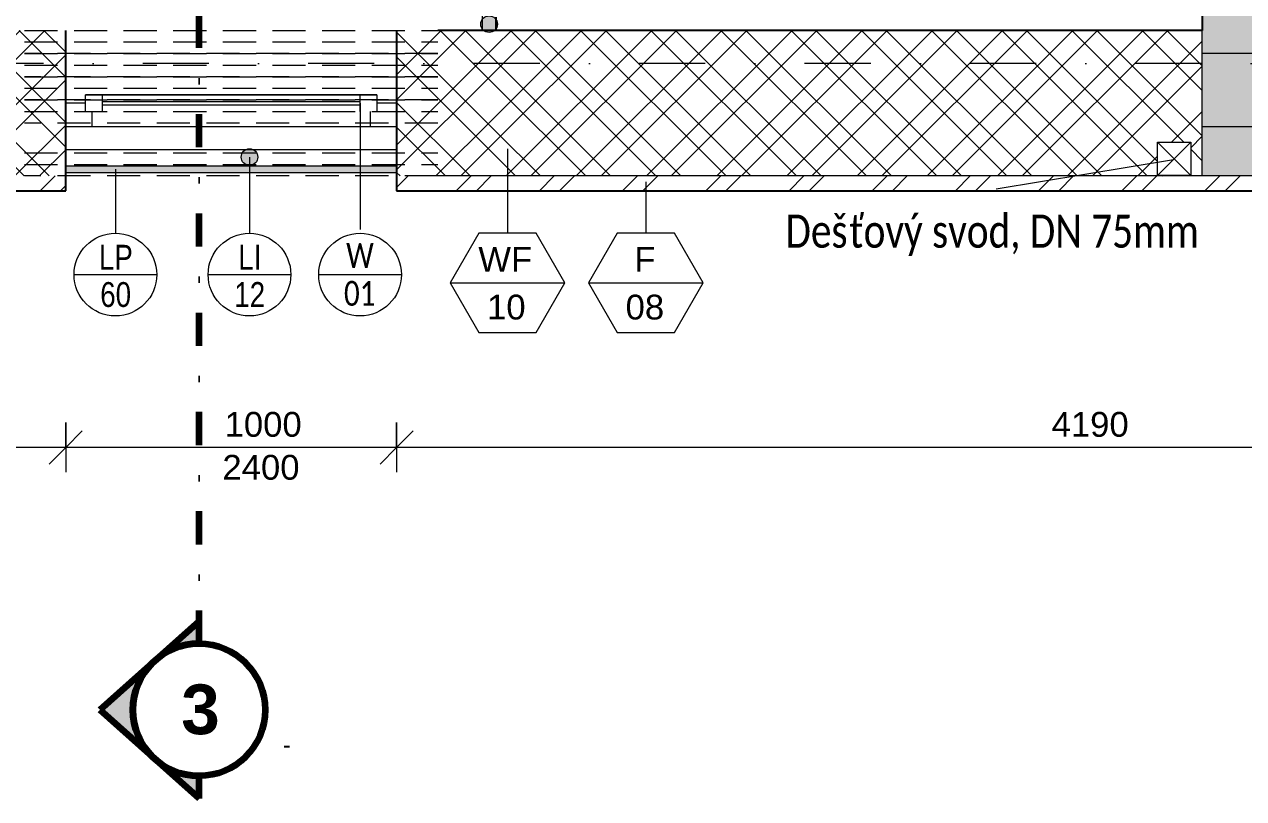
# Model space of a CAD drawing. Header units: millimetres. Extents: x -47276 to -6007, y -7799 to 11180.
# Drawn here: x -36260 to -32575, y -7624 to -5284 of the extents above; entities that cross this region are included whole.
import ezdxf

# ---------------------------------------------------------------- set-up
doc = ezdxf.new("R2010")
doc.units = ezdxf.units.MM
for name, pattern in [('HA_Dash_3mm-S1mm', [150, 100, -50]), ('HA_DashDot_10mm-S3mm', [500, 200, -150, 0, -150]), ('HA_DashDot_4mm-S1mm', [200, 100, -50, 0, -50]), ('HA_DashDot_6mm-S2mm', [300, 100, -100, 0, -100])]:
    doc.linetypes.add(name, pattern=pattern)
for name, color, linetype, lineweight in [('A-____-____-DIMS', 9, 'Continuous', 5), ('A-____-____-DIMS-50', 9, 'Continuous', 5), ('A-AREA-____-OTLN', 9, 'Continuous', 25), ('A-FLOR-____-OTLN', 9, 'Continuous', 9), ('A-FLOR-HRAL-IDEN', 9, 'Continuous', 9), ('A-FLOR-HRAL-OTLN', 9, 'Continuous', 9), ('A-GENM-____-HDLN', 9, 'HA_Dash_3mm-S1mm', 9), ('A-GENM-____-IDEN', 9, 'Continuous', 9), ('A-GENM-____-OTLN', 9, 'Continuous', 9), ('A-GLAZ-____-IDEN', 9, 'Continuous', 9), ('A-GLAZ-____-MCUT', 9, 'Continuous', 5), ('A-GLAZ-____-OTLN', 9, 'Continuous', 5), ('A-WALL-____-IDEN', 9, 'Continuous', 9), ('A-WALL-____-MCUT', 9, 'Continuous', 9), ('A-WALL-____-PATT', 9, 'Continuous', 25), ('G-____-____-SYMB', 9, 'HA_DashDot_4mm-S1mm', 9), ('G-____-____-TEXT', 9, 'Continuous', 5), ('I-WALL-____-MCUT', 9, 'Continuous', 25), ('M-HVAC-DUCT-OTLN', 9, 'Continuous', 9), ('S-GRID-____-OTLN', 9, 'Continuous', 5)]:
    doc.layers.add(name, color=color, linetype=linetype, lineweight=lineweight)
doc.styles.add('Arial_1', font='arial.ttf', dxfattribs={"height": 75})
doc.styles.add('Arial_2', font='arial.ttf', dxfattribs={"width": 0.8, "height": 75})
doc.styles.add('Arial_3', font='arial.ttf', dxfattribs={"height": 50})
doc.styles.add('Arial_B_1', font='arialbd.ttf', dxfattribs={"height": 150})
doc.styles.add('Calibri', font='calibri.ttf', dxfattribs={"width": 0.8, "height": 75})
doc.styles.add('Calibri_1', font='calibri.ttf', dxfattribs={"width": 0.8, "height": 100})
doc.dimstyles.new('Inner_Dimensions', dxfattribs={"dimscale": 304.8, "dimtxt": 76.519455, "dimasz": 0.328084, "dimexe": 0.246063, "dimexo": 0.0625, "dimgap": 0.032808, "dimtad": 1, "dimdec": 0, "dimzin": 0, "dimdsep": 46, "dimtxsty": 'Arial_1', "dimblk1": 'OBLIQUE', "dimblk2": 'OBLIQUE', "dimsah": 1, "dimcen": 0.09, "dimdle": 0.246063, "dimazin": 0, "dimtfac": 1, "dimtdec": 4, "dimtix": 1, "dimtmove": 0, "dimatfit": 3, "dimfxl": 0.246063, "dimfxlon": 1, "dimtvp": 1, "dimtolj": 1, "dimtzin": 0, "dimlwd": 9, "dimlwe": 9, "dimarcsym": 2})
doc.dimstyles.new('Inner_Dimensions_2', dxfattribs={"dimscale": 304.8, "dimtxt": 76.519455, "dimasz": 0.328084, "dimexe": 0.246063, "dimexo": 0.0625, "dimgap": 0.032808, "dimtad": 1, "dimdec": 0, "dimzin": 0, "dimdsep": 46, "dimtxsty": 'Arial_1', "dimblk1": 'OBLIQUE', "dimblk2": 'OBLIQUE', "dimsah": 1, "dimcen": 0.09, "dimdle": 0.246063, "dimazin": 0, "dimtfac": 1, "dimtdec": 4, "dimtix": 1, "dimtmove": 2, "dimatfit": 3, "dimfxl": 0.246063, "dimfxlon": 1, "dimtvp": 1, "dimtolj": 1, "dimtzin": 0, "dimlwd": 9, "dimlwe": 9, "dimarcsym": 2})
pattern_1 = [(0, (0, 0), (58.594, 33.829), [39.062, -78.125]), (120, (0, 0), (-58.593773, 33.829393), [39.062, -78.125]), (60, (0, 0), (0.000227, 67.658393), [0, -78.125, 39.062, 0])]
pattern_2 = [(45, (0, 0), (-106.066, 106.066), []), (45, (75, 0), (-106.066, 106.066), []), (315, (0, 0), (106.066, 106.066), []), (315, (75, 0), (106.066, 106.066), [])]

# ---------------------------------------------------------------- blocks, each defined once
blk = doc.blocks.new('HA_WD_SinglePanel - 1000x2400-1662822-DPS_3NP-C')
at = {"layer": 'A-GLAZ-____-MCUT'}
for p, q in [((-420, 70), (-500, 70)), ((-420, 25), (-420, 70)), ((500, 70), (420, 70)), ((420, 70), (420, 25)), ((-500, 0), (-440, 0)), ((-440, -25), (-440, 25)), ((-390, 25), (-390, -25)), ((390, 5), (-390, 5)), ((390, -25), (390, 25)), ((440, 25), (440, -25)), ((440, 0), (500, 0)), ((-390, -25), (-440, -25)), ((390, -5), (-390, -5)), ((440, -25), (390, -25))]:
    blk.add_line(p, q, dxfattribs=at)
at = {"layer": 'A-GLAZ-____-OTLN'}
for p, q in [((420, 70), (-420, 70)), ((-440, -25), (-440, 25)), ((440, 25), (440, -25)), ((-440, -25), (440, -25)), ((390, -25), (-390, -25))]:
    blk.add_line(p, q, dxfattribs=at)
blk = doc.blocks.new('Railing - Railing-1637265-DPS_3NP-C')
at = {"layer": 'A-FLOR-HRAL-OTLN'}
blk.add_hatch(color=256, dxfattribs=at).paths.add_polyline_path([(-35134.9, -5731.8), (-35134.9, -5711.8), (-36134.9, -5711.8), (-36134.9, -5731.8)])
for p, q in [((-35134.9, -5711.8), (-36134.9, -5711.8)), ((-36134.9, -5731.8), (-35134.9, -5731.8))]:
    blk.add_line(p, q, dxfattribs=at)
blk = doc.blocks.new('TB_Porotherm KP7_1250mm - TB_Porotherm KP7_1250mm-1864450-DPS_3NP-C')
at = {"layer": 'A-GENM-____-HDLN'}
for p, q in [((-625, 35), (625, 35)), ((-625, 0), (625, 0)), ((625, -35), (-625, -35))]:
    blk.add_line(p, q, dxfattribs=at)
blk = doc.blocks.new('DIMBLOCK81-DPS_3NP-C')
at = {"layer": 'A-____-____-DIMS-50', "lineweight": 9}
for p, q in [((-35134.9, -6487.4), (-35134.9, -6637.4)), ((-35134.9, -6562.4), (-35134.9, -6487.4)), ((-35134.9, -6562.4), (-35084.9, -6512.4)), ((-30944.9, -6637.4), (-30944.9, -6487.4)), ((-30944.9, -6562.4), (-30894.9, -6512.4)), ((-35134.9, -6562.4), (-35184.9, -6612.4)), ((-30944.9, -6562.4), (-35134.9, -6562.4)), ((-30944.9, -6562.4), (-30994.9, -6612.4)), ((-30944.9, -6562.4), (-30944.9, -6637.4))]:
    blk.add_line(p, q, dxfattribs=at)
at = {"layer": 'A-____-____-DIMS-50', "color": 0, "lineweight": 9, "insert": (-33155.3, -6455), "char_height": 75, "width": 276.883, "attachment_point": 1, "line_spacing_factor": 0.941778, "style": 'Arial_1'}
blk.add_mtext('4190', dxfattribs=at)
blk = doc.blocks.new('_Oblique')
at = {"color": 0, "linetype": 'ByBlock', "lineweight": -2}
blk.add_line((-0.5, -0.5), (0.5, 0.5), dxfattribs=at)
blk = doc.blocks.new('DIMBLOCK82-DPS_3NP-C')
at = {"layer": 'A-____-____-DIMS-50', "lineweight": 9}
for p, q in [((-36134.9, -6487.4), (-36134.9, -6637.4)), ((-36134.9, -6562.4), (-36134.9, -6487.4)), ((-36134.9, -6562.4), (-36084.9, -6512.4)), ((-35134.9, -6487.4), (-35134.9, -6637.4)), ((-35134.9, -6562.4), (-35134.9, -6487.4)), ((-35134.9, -6562.4), (-35084.9, -6512.4)), ((-36134.9, -6562.4), (-36184.9, -6612.4)), ((-35134.9, -6562.4), (-36134.9, -6562.4)), ((-35134.9, -6562.4), (-35184.9, -6612.4))]:
    blk.add_line(p, q, dxfattribs=at)
at = {"layer": 'A-____-____-DIMS-50', "color": 0, "lineweight": 9, "insert": (-35654.8, -6455), "char_height": 75, "width": 276.883, "attachment_point": 1, "line_spacing_factor": 0.941778, "style": 'Arial_1'}
blk.add_mtext('1000', dxfattribs=at)
blk = doc.blocks.new('DIMBLOCK83-DPS_3NP-C')
at = {"layer": 'A-____-____-DIMS-50', "lineweight": 9}
for p, q in [((-41613.9, -6487.4), (-41613.9, -6637.4)), ((-41613.9, -6562.4), (-41613.9, -6487.4)), ((-41613.9, -6562.4), (-41563.9, -6512.4)), ((-36134.9, -6487.4), (-36134.9, -6637.4)), ((-36134.9, -6562.4), (-36134.9, -6487.4)), ((-36134.9, -6562.4), (-36084.9, -6512.4)), ((-41613.9, -6562.4), (-41663.9, -6612.4)), ((-36134.9, -6562.4), (-41613.9, -6562.4)), ((-36134.9, -6562.4), (-36184.9, -6612.4))]:
    blk.add_line(p, q, dxfattribs=at)
at = {"layer": 'A-____-____-DIMS-50', "color": 0, "lineweight": 9, "insert": (-38989.8, -6455), "char_height": 75, "width": 276.883, "attachment_point": 1, "line_spacing_factor": 0.941778, "style": 'Arial_1'}
blk.add_mtext('5479', dxfattribs=at)
blk = doc.blocks.new('Section - With Sheet Number-366786-DPS_3NP-C')
at = {"layer": 'G-____-____-SYMB', "linetype": 'Continuous', "lineweight": 5}
h = blk.add_hatch(color=256, dxfattribs=at)
edge = h.paths.add_edge_path()
edge.add_line((1.367, 0), (0, 0))
edge.add_arc((-4, 0), 4, 0, 180)
edge.add_line((-8, 0), (-9.367, 0))
edge.add_line((-9.367, 0), (-4, 6))
edge.add_line((-4, 6), (1.367, 0))
at = {"layer": 'G-____-____-SYMB', "linetype": 'Continuous', "lineweight": 100}
for p, q in [((-4, 6), (-9.367, 0)), ((1.367, 0), (-4, 6)), ((-9.367, 0), (-8, 0)), ((0, 0), (1.367, 0))]:
    blk.add_line(p, q, dxfattribs=at)
blk.add_circle((-4, 0), 4, dxfattribs=at)
blk.add_arc((-4, 0), 4, 0, 180, dxfattribs=at)
blk = doc.blocks.new('HA_TAG_WD - Type Mark-1521999-DPS_3NP-C')
at = {"layer": 'A-GLAZ-____-IDEN'}
blk.add_line((-2.5, 0), (2.5, 0), dxfattribs=at)
blk.add_circle((0, 0), 2.5, dxfattribs=at)
blk = doc.blocks.new('HA_TAG_GM_Products - Generic-588599-DPS_3NP-C')
at = {"layer": 'A-GENM-____-IDEN'}
blk.add_line((-2.5, 0), (2.5, 0), dxfattribs=at)
blk.add_circle((0, 0), 2.5, dxfattribs=at)
blk = doc.blocks.new('HA_TAG_WA_Partitions - Group _ Type Mark-556634-DPS_3NP-C')
at = {"layer": 'A-WALL-____-IDEN'}
for p, q in [((-1.732, 3), (-3.464, 0)), ((1.732, 3), (-1.732, 3)), ((3.464, 0), (1.732, 3)), ((-3.464, 0), (3.464, 0)), ((-3.464, 0), (-1.732, -3)), ((1.732, -3), (3.464, 0)), ((-1.732, -3), (1.732, -3))]:
    blk.add_line(p, q, dxfattribs=at)
blk = doc.blocks.new('HA_TAG_GM_Railings - Generic-2009701-DPS_3NP-C')
at = {"layer": 'A-FLOR-HRAL-IDEN'}
blk.add_line((-2.5, 0), (2.5, 0), dxfattribs=at)
blk.add_circle((0, 0), 2.5, dxfattribs=at)

msp = doc.modelspace()

# ---------------------------------------------------------------- hatches: boundary and pattern name
at = {"layer": 'A-GENM-____-IDEN'}
h = msp.add_hatch(color=256, dxfattribs=at)
edge = h.paths.add_edge_path()
edge.add_arc((-34855.4, -5283), 25, 0, 360)
h = msp.add_hatch(color=256, dxfattribs=at)
edge = h.paths.add_edge_path()
edge.add_arc((-35579.6, -5684.7), 25, 0, 360)
at = {"layer": 'A-WALL-____-PATT', "lineweight": 9}
h = msp.add_hatch(color=256, dxfattribs=at)
h.paths.add_polyline_path([(-32449.9, -5371.8), (-32449.9, -2226.8), (-32699.9, -2226.8), (-32699.9, -5371.8)])
h.paths.add_polyline_path([(-32449.9, -1226.8), (-32449.9, 1738.2), (-32699.9, 1738.2), (-32699.9, -1226.8)])
at = {"layer": 'A-WALL-____-PATT', "lineweight": 5}
h = msp.add_hatch(dxfattribs=at)
h.set_pattern_fill('FP_3', color=256, style=0, pattern_type=2)
h.set_pattern_definition(pattern_2)
h.paths.add_polyline_path([(-34834.9, -5741.8), (-34834.9, -5301.8), (-35134.9, -5301.8), (-35134.9, -5741.8)])
h.paths.add_polyline_path([(-36134.9, -5741.8), (-36134.9, -5301.8), (-37030.3, -5301.8), (-37030.3, -5306.8), (-37149.9, -5306.8), (-37149.9, -5741.8), (-37114.5, -5741.8)])
h = msp.add_hatch(dxfattribs=at)
h.set_pattern_fill('FP_3', color=256, style=0, pattern_type=2)
h.set_pattern_definition(pattern_2)
h.paths.add_polyline_path([(-32734.9, -5741.8), (-32699.9, -5741.8), (-32699.9, -5301.8), (-34834.9, -5301.8), (-34834.9, -5741.8), (-32834.9, -5741.8)])
h.paths.add_polyline_path([(-32734.9, -5740.1), (-32834.9, -5740.1), (-32834.9, -5640.1), (-32734.9, -5640.1)])
h = msp.add_hatch(dxfattribs=at)
h.set_pattern_fill('FP_2', color=256, style=0, pattern_type=2)
h.set_pattern_definition(pattern_1)
h.paths.add_polyline_path([(-22994.9, -5591.8), (-22994.9, -5371.8), (-24455, -5371.8), (-24455, -5591.8), (-24237, -5591.8)])
h.paths.add_polyline_path([(-25497, -5591.8), (-25497, -5371.8), (-26613.9, -5371.8), (-26613.9, -5487.7), (-26663.9, -5487.7), (-26663.9, -5537.6), (-26665, -5537.6), (-26665, -5591.8), (-25846.7, -5591.8)])
h.paths.add_polyline_path([(-27858.8, -5591.8), (-27604.9, -5591.8), (-27604.9, -5537.6), (-27605.9, -5537.2), (-27605.9, -5487.7), (-27655.9, -5487.7), (-27655.9, -5371.8), (-28863.9, -5371.8), (-28863.9, -5591.8), (-28261.2, -5591.8)])
h.paths.add_polyline_path([(-29905.9, -5591.8), (-29905.9, -5371.8), (-30944.9, -5371.8), (-30944.9, -5591.8), (-30675.8, -5591.8)])
h.paths.add_polyline_path([(-32285.5, -5591.8), (-31824.9, -5591.8), (-31824.9, -5371.8), (-32699.9, -5371.8), (-32699.9, -5591.8)])
h = msp.add_hatch(dxfattribs=at)
h.set_pattern_fill('FP_2', color=256, style=0, pattern_type=2)
h.set_pattern_definition(pattern_1)
h.paths.add_polyline_path([(-22994.9, -5741.8), (-22994.9, -5591.8), (-24455, -5591.8), (-24455, -5659.2), (-25497, -5659.2), (-25497, -5591.8), (-26665, -5591.8), (-26665, -5741.8), (-24124.9, -5741.8)])
h.paths.add_polyline_path([(-27604.9, -5741.8), (-27604.9, -5591.8), (-28863.9, -5591.8), (-28863.9, -5659.2), (-29905.9, -5659.2), (-29905.9, -5591.8), (-30944.9, -5591.8), (-30944.9, -5659.2), (-31824.9, -5659.2), (-31824.9, -5591.8), (-32699.9, -5591.8), (-32699.9, -5741.8), (-27858.8, -5741.8)])
h.paths.add_polyline_path([(-24224.9, -5740.1), (-24224.9, -5640.1), (-24124.9, -5640.1), (-24124.9, -5740.1)])
h.paths.add_polyline_path([(-30284.4, -5740.1), (-30384.4, -5740.1), (-30384.4, -5640.1), (-30284.4, -5640.1), (-30284.4, -5662.9)])
h = msp.add_hatch(dxfattribs=at)
h.set_pattern_fill('FP_5', color=256, style=0, pattern_type=2)
h.set_pattern_definition([(45, (0, 0), (-125.7236, 125.7236), []), (45, (0, 190.5), (-125.7236, 125.7236), [])])
h.paths.add_polyline_path([(-22949.9, -5786.8), (-22949.9, -5741.8), (-26665, -5741.8), (-26665, -5786.8), (-24237, -5786.8)])
h.paths.add_polyline_path([(-27858.8, -5786.8), (-27604.9, -5786.8), (-27604.9, -5741.8), (-35134.9, -5741.8), (-35134.9, -5786.8), (-28261.2, -5786.8)])
h.paths.add_polyline_path([(-36134.9, -5786.8), (-36134.9, -5741.8), (-45274.9, -5741.8), (-45274.9, -5786.8), (-37114.5, -5786.8)])

# ---------------------------------------------------------------- linework, layer by layer
at = {"layer": 'A-AREA-____-OTLN'}
msp.add_line((-34834.9, -5261.8), (-34834.9, -5301.8), dxfattribs=at)
at = {"layer": 'A-FLOR-____-OTLN'}
for p, q in [((-34874.9, -5301.8), (-34874.9, -3261.8)), ((-36134.9, -5661.8), (-35134.9, -5661.8))]:
    msp.add_line(p, q, dxfattribs=at)
at = {"layer": 'A-FLOR-HRAL-IDEN'}
msp.add_line((-35984.9, -5721.4), (-35984.9, -5915), dxfattribs=at)
at = {"layer": 'A-GENM-____-IDEN'}
msp.add_line((-35579.6, -5684.7), (-35579.6, -5915), dxfattribs=at)
for centre in [(-34855.4, -5283), (-35579.6, -5684.7)]:
    msp.add_circle(centre, 25, dxfattribs=at)
at = {"layer": 'A-GLAZ-____-IDEN'}
msp.add_line((-35245.4, -5521.8), (-35245.4, -5904), dxfattribs=at)
at = {"layer": 'A-WALL-____-IDEN'}
for p, q in [((-34800, -5660.1), (-34800, -5915)), ((-34381.3, -5759.4), (-34381.3, -5915))]:
    msp.add_line(p, q, dxfattribs=at)
at = {"layer": 'A-WALL-____-MCUT', "lineweight": 25}
for p, q in [((-36134.9, -5786.8), (-36134.9, -5301.8)), ((-35134.9, -5301.8), (-35134.9, -5786.8)), ((-32699.9, -5301.8), (-35009.9, -5301.8)), ((-32699.9, -5284.3), (-32699.9, -5301.8)), ((-45319.9, -5786.8), (-36134.9, -5786.8)), ((-35134.9, -5786.8), (-27604.9, -5786.8))]:
    msp.add_line(p, q, dxfattribs=at)
at = {"layer": 'A-WALL-____-MCUT'}
for p, q in [((-32699.9, -5741.8), (-32699.9, -5301.8)), ((-31824.9, -5371.8), (-32699.9, -5371.8)), ((-32699.9, -5591.8), (-31824.9, -5591.8)), ((-27604.9, -5741.8), (-35009.9, -5741.8))]:
    msp.add_line(p, q, dxfattribs=at)
at = {"layer": 'G-____-____-SYMB', "linetype": 'HA_DashDot_6mm-S2mm', "lineweight": 100}
msp.add_line((-35731.9, -7155.3), (-35731.9, -4935.5), dxfattribs=at)
at = {"layer": 'G-____-____-TEXT', "color": 10, "lineweight": 9}
msp.add_line((-32786.5, -5692.6), (-33323.1, -5781.5), dxfattribs=at)
at = {"layer": 'I-WALL-____-MCUT'}
msp.add_line((-32699.9, -3261.8), (-32699.9, -5284.3), dxfattribs=at)
at = {"layer": 'M-HVAC-DUCT-OTLN', "lineweight": 5}
for p, q in [((-32734.9, -5740.1), (-32834.9, -5640.1)), ((-32734.9, -5640.1), (-32834.9, -5740.1)), ((-32834.9, -5640.1), (-32734.9, -5640.1)), ((-32834.9, -5740.1), (-32834.9, -5640.1)), ((-32734.9, -5640.1), (-32734.9, -5740.1)), ((-32734.9, -5740.1), (-32834.9, -5740.1))]:
    msp.add_line(p, q, dxfattribs=at)
at = {"layer": 'S-GRID-____-OTLN', "linetype": 'HA_DashDot_10mm-S3mm', "lineweight": 9}
msp.add_line((-22199.7, -5401.8), (-45676.5, -5401.8), dxfattribs=at)

# ---------------------------------------------------------------- block references
at = {"layer": 'A-FLOR-HRAL-IDEN', "xscale": 49.99999999999998, "yscale": 49.99999999999998, "zscale": 49.99999999999998}
msp.add_blockref('HA_TAG_GM_Railings - Generic-2009701-DPS_3NP-C', (-35984.9, -6040), dxfattribs=at)
at = {"layer": 'A-FLOR-HRAL-OTLN'}
msp.add_blockref('Railing - Railing-1637265-DPS_3NP-C', (0, 0), dxfattribs=at)
at = {"layer": 'A-GENM-____-IDEN', "xscale": 49.99999999999998, "yscale": 49.99999999999998, "zscale": 49.99999999999998}
msp.add_blockref('HA_TAG_GM_Products - Generic-588599-DPS_3NP-C', (-35579.6, -6040), dxfattribs=at)
at = {"layer": 'A-GENM-____-OTLN'}
for p in [(-35634.9, -5336.8), (-35634.9, -5406.8), (-35634.9, -5476.8), (-35634.9, -5546.8), (-35634.9, -5706.8)]:
    msp.add_blockref('TB_Porotherm KP7_1250mm - TB_Porotherm KP7_1250mm-1864450-DPS_3NP-C', p, dxfattribs=at)
at = {"layer": 'A-GLAZ-____-IDEN', "xscale": 49.99999999999998, "yscale": 49.99999999999998, "zscale": 49.99999999999998}
msp.add_blockref('HA_TAG_WD - Type Mark-1521999-DPS_3NP-C', (-35245.4, -6040), dxfattribs=at)
at = {"layer": 'A-GLAZ-____-OTLN', "rotation": 180}
msp.add_blockref('HA_WD_SinglePanel - 1000x2400-1662822-DPS_3NP-C', (-35634.9, -5521.8), dxfattribs=at)
at = {"layer": 'A-WALL-____-IDEN', "xscale": 49.99999999999998, "yscale": 49.99999999999998, "zscale": 49.99999999999998}
for p in [(-34800, -6065), (-34381.3, -6065)]:
    msp.add_blockref('HA_TAG_WA_Partitions - Group _ Type Mark-556634-DPS_3NP-C', p, dxfattribs=at)
at = {"layer": 'G-____-____-SYMB', "linetype": 'Continuous', "lineweight": 100, "xscale": 49.99999999999998, "yscale": 49.99999999999998, "zscale": 49.99999999999998, "rotation": 90}
msp.add_blockref('Section - With Sheet Number-366786-DPS_3NP-C', (-35731.9, -7155.3), dxfattribs=at)

# ---------------------------------------------------------------- texts
at = {"layer": 'A-FLOR-HRAL-IDEN', "lineweight": 5, "char_height": 75, "attachment_point": 1, "style": 'Arial_2'}
for s, insert, width in [('LP', (-36034.7, -5949.9), 125.063), ('60', (-36030.7, -6062.6), 115.443)]:
    msp.add_mtext(s, dxfattribs=dict(at, insert=insert, width=width))
at = {"layer": 'A-GENM-____-IDEN', "lineweight": 5, "char_height": 75, "attachment_point": 1, "style": 'Arial_2'}
for s, insert, width in [('LI', (-35613.5, -5949.9), 86.582), ('12', (-35625.5, -6062.6), 115.443)]:
    msp.add_mtext(s, dxfattribs=dict(at, insert=insert, width=width))
at = {"layer": 'A-GLAZ-____-IDEN', "lineweight": 5, "char_height": 75, "attachment_point": 1}
for s, insert, width, style in [('W', (-35287.3, -5944.8), 105.823, 'Calibri'), ('01', (-35293.9, -6059), 121.856, 'Calibri'), ('2400', (-35661.4, -6584.8), 288.607, 'Arial_1')]:
    msp.add_mtext(s, dxfattribs=dict(at, insert=insert, width=width, style=style))
at = {"layer": 'A-WALL-____-IDEN', "lineweight": 5, "char_height": 75, "attachment_point": 1, "style": 'Arial_1'}
for s, insert, width in [('WF', (-34888, -5956.1), 208.439), ('F', (-34416.3, -5956.1), 80.169), ('10', (-34861.5, -6100.6), 144.304), ('08', (-34442.8, -6100.6), 144.304)]:
    msp.add_mtext(s, dxfattribs=dict(at, insert=insert, width=width))
at = {"layer": 'G-____-____-SYMB', "linetype": 'Continuous', "lineweight": 5, "attachment_point": 1}
for s, insert, char_height, width, style in [('\\fArial|b1|i0|c0|p34|;3', (-35786, -7278.7), 150, 144.304, 'Arial_B_1'), ('-', (-35478.4, -7435.7), 50, 28.059, 'Arial_3')]:
    msp.add_mtext(s, dxfattribs=dict(at, insert=insert, char_height=char_height, width=width, style=style))
at = {"layer": 'G-____-____-TEXT', "color": 7, "lineweight": 9, "char_height": 100, "attachment_point": 1, "style": 'Calibri_1'}
for s, insert, width in [('Deš', (-33959.5, -5858.7), 234.093), ('ťový svod, DN 75mm', (-33766.4, -5858.7), 1305.147)]:
    msp.add_mtext(s, dxfattribs=dict(at, insert=insert, width=width))

# ---------------------------------------------------------------- dimensions: what is measured, and where the dimension line sits
at = {"layer": 'A-____-____-DIMS', "lineweight": 9}
for base, p1, p2, override, picture, middle in [((-41613.9, -6562.4), (-36134.9, -6487.4), (-41613.9, -6487.4), {"dimpost": '<>', "dimfxl": 5479.000002}, 'DIMBLOCK83-DPS_3NP-C', (-38874.4, -6514.1)), ((-35134.9, -6562.4), (-30944.9, -6637.4), (-35134.9, -6487.4), {"dimpost": '<>', "dimfxl": 4192.684102}, 'DIMBLOCK81-DPS_3NP-C', (-33039.9, -6514.1))]:
    dim = msp.add_linear_dim(base=base, p1=p1, p2=p2, dimstyle='Inner_Dimensions', override=override, dxfattribs=at)
    dim.commit()
    dim.dimension.update_dxf_attribs({"geometry": picture, "text_midpoint": middle})
dim = msp.add_linear_dim(base=(-36134.9, -6562.4), p1=(-35134.9, -6487.4), p2=(-36134.9, -6487.4), dimstyle='Inner_Dimensions_2', override={"dimpost": '<>', "dimfxl": 1000}, dxfattribs=at)
dim.commit()
dim.dimension.update_dxf_attribs({"geometry": 'DIMBLOCK82-DPS_3NP-C', "text_midpoint": (-35516.4, -6505), "dimtype": 160, "text_rotation": 360})

doc.saveas('drawing.dxf')
